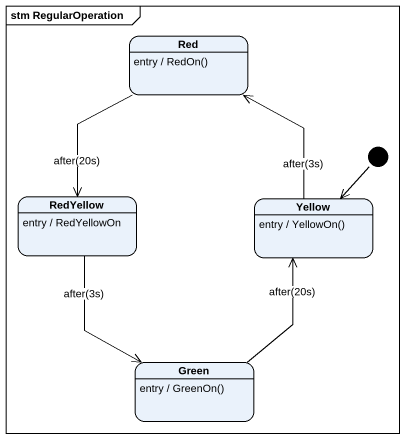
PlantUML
@startuml
mainframe stm RegularOperation
hide empty description
state Red
Red : entry / RedOn()
state RedYellow
RedYellow : entry / RedYellowOn
state Yellow
Yellow : entry / YellowOn()
state Green
Green : entry / GreenOn()
[*] --> Yellow
Red --> RedYellow : after(20s)
RedYellow --> Green : after(3s)
Yellow -up-> Red : after(3s)
Green -up-> Yellow : after(20s)
@enduml
